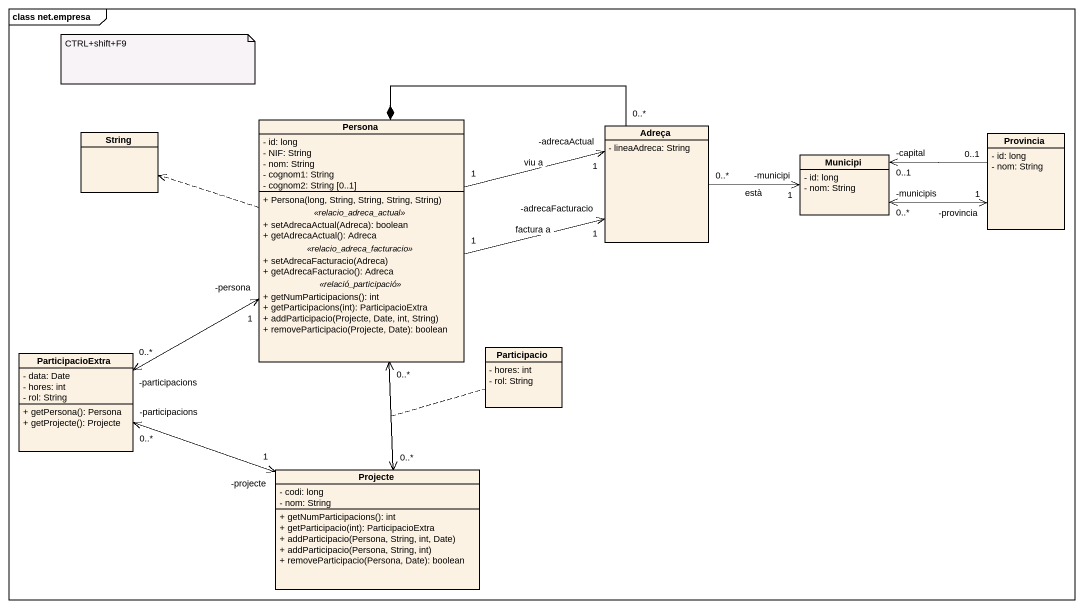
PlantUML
@startuml
mainframe class net.empresa
hide circle
hide empty members
skinparam classAttributeIconSize 0
class String
class Persona {
  - id: long
  - NIF: String
  - nom: String
  - cognom1: String
  - cognom2: String [0..1]
  --
  + Persona(long, String, String, String, String)
  .. <<relacio_adreca_actual>> ..
  + setAdrecaActual(Adreca): boolean
  + getAdrecaActual(): Adreca
  .. <<relacio_adreca_facturacio>> ..
  + setAdrecaFacturacio(Adreca)
  + getAdrecaFacturacio(): Adreca
  .. <<relació_participació>> ..
  + getNumParticipacions(): int
  + getParticipacions(int): ParticipacioExtra
  + addParticipacio(Projecte, Date, int, String)
  + removeParticipacio(Projecte, Date): boolean
}
class Adreça {
  - lineaAdreca: String
}
class Provincia {
  - id: long
  - nom: String
}
class Municipi {
  - id: long
  - nom: String
}
class ParticipacioExtra {
  - data: Date
  - hores: int
  - rol: String
  + getPersona(): Persona
  + getProjecte(): Projecte
}
class Participacio {
  - hores: int
  - rol: String
}
class Projecte {
  - codi: long
  - nom: String
  + getNumParticipacions(): int
  + getParticipacio(int): ParticipacioExtra
  + addParticipacio(Persona, String, int, Date)
  + addParticipacio(Persona, String, int)
  + removeParticipacio(Persona, Date): boolean
}
Persona .left.> String
Persona "1" -right-> "-adrecaActual\n1" Adreça : viu a
Persona "1" -right-> "-adrecaFacturacio\n1" Adreça : factura a
Adreça "0..*" -left-* Persona
Adreça "0..*" -right-> "-municipi\n1" Municipi : està
Provincia "0..1" -left-> "-capital\n0..1" Municipi
Municipi "-municipis\n0..*" <-right-> "-provincia\n1" Provincia
ParticipacioExtra "-participacions\n0..*" <-right-> "-persona\n1" Persona
ParticipacioExtra "-participacions\n0..*" <-right-> "-projecte\n1" Projecte
Projecte "0..*" <-up-> "0..*" Persona
(Projecte, Persona) .. Participacio
note as N1
  CTRL+shift+F9
end note
@enduml
